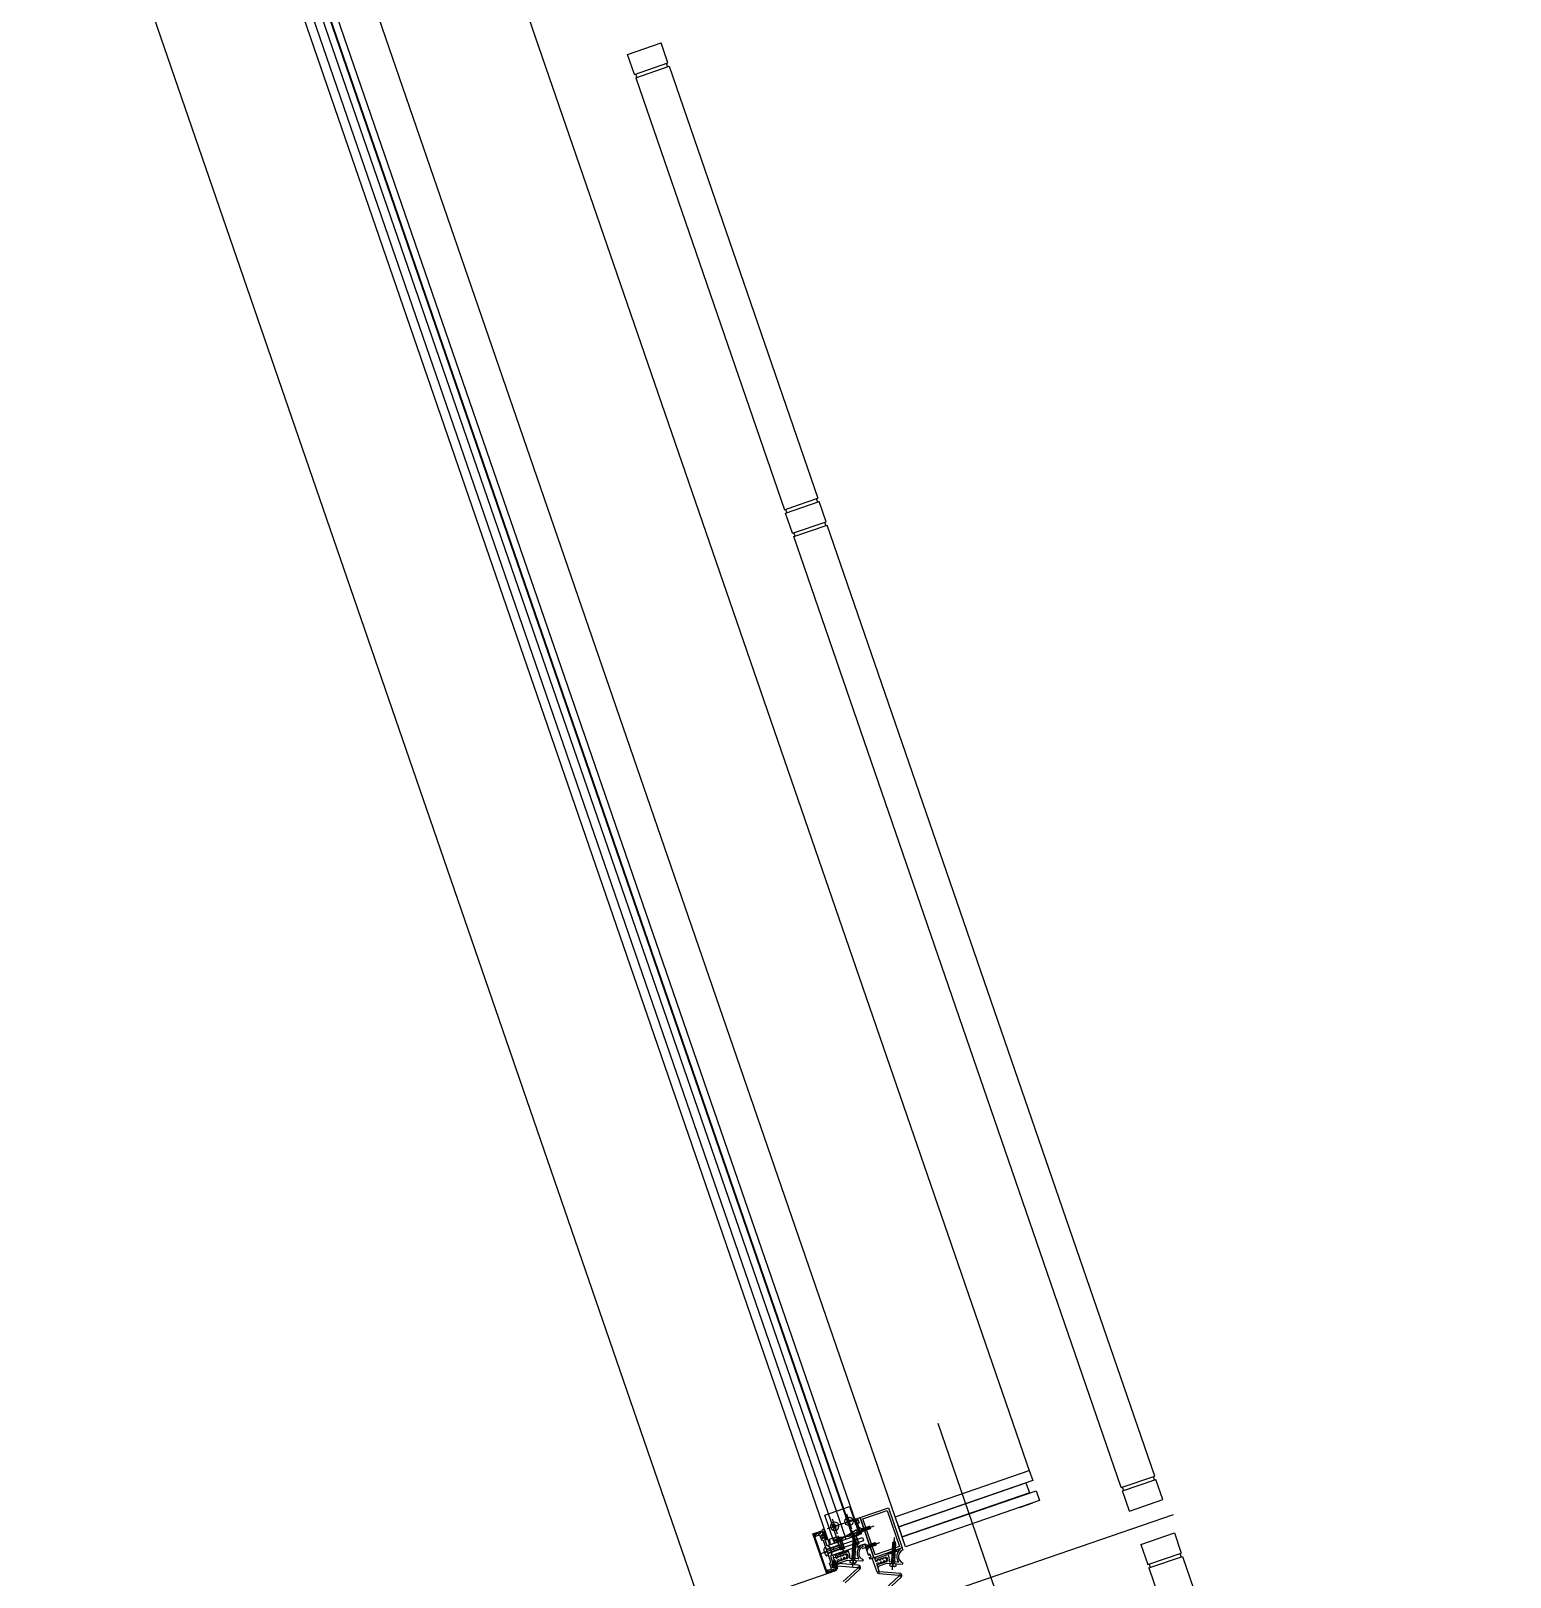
# Model space of a CAD drawing. Extents: x 809487 to 809680, y 818779 to 819225.
# Drawn here: x 809502.419 to 809504.506, y 819162.96 to 819165.143 of the extents above; entities that cross this region are included whole.
import ezdxf

# ---------------------------------------------------------------- set-up
doc = ezdxf.new("R2010")
doc.units = 0
for name, color, linetype in [('Default', 7, 'Continuous'), ('F-RC', 7, 'Continuous'), ('MAJ214__', 7, 'Continuous'), ('MAJ270__', 7, 'Continuous'), ('MAJ292__', 7, 'Continuous'), ('MAJ322__', 7, 'Continuous'), ('MAJ325__', 7, 'Continuous'), ('MAJ520__', 7, 'Continuous'), ('Refence', 7, 'Continuous'), ('WELDING', 7, 'Continuous')]:
    doc.layers.add(name, color=color, linetype=linetype)

# ---------------------------------------------------------------- blocks, each defined once
blk = doc.blocks.new('N10TC16')
at = {"layer": 'Default'}
for p, q in [((-0.005, 0), (0.021, 0)), ((0.0035, 0.0025), (0.0043, -0.0025)), ((0.0055, 0.0025), (0.0063, -0.0025)), ((0.0075, 0.0025), (0.0083, -0.0025)), ((0.0095, 0.0025), (0.0103, -0.0025)), ((0.0115, 0.0025), (0.0123, -0.0025)), ((0.0135, 0.0025), (0.0143, -0.0025))]:
    blk.add_line(p, q, dxfattribs=at)
blk.add_lwpolyline([(0.003, 0.0017), (0, 0.0049), (0, -0.0049), (0.003, -0.0017)], close=True, dxfattribs=at)
for points in [[(0, 0.0008), (0.0014, 0.0008), (0.0014, -0.0008), (0, -0.0008)], [(0.003, -0.0017), (0.0138, -0.0017), (0.016, 0), (0.0138, 0.0017), (0.003, 0.0017)]]:
    blk.add_lwpolyline(points, dxfattribs=at)
blk = doc.blocks.new('M06MC_P')
at = {"layer": 'Default'}
for p, q in [((-0.011, 0), (0.011, 0)), ((0, -0.011), (0, 0.011))]:
    blk.add_line(p, q, dxfattribs=at)
for points in [[(-0.00375, 0.00025), (-0.00375, -0.00025)], [(-0.00125, 0.00075), (-0.00325, 0.00075)], [(-0.00075, 0.00325), (-0.00075, 0.00125)], [(0.00025, 0.00375), (-0.00025, 0.00375)], [(0.00075, 0.00125), (0.00075, 0.00325)], [(0.00325, 0.00075), (0.00125, 0.00075)], [(0.00375, -0.00025), (0.00375, 0.00025)], [(-0.00325, -0.00075), (-0.00125, -0.00075)], [(-0.00075, -0.00125), (-0.00075, -0.00325)], [(-0.00025, -0.00375), (0.00025, -0.00375)], [(0.00075, -0.00325), (0.00075, -0.00125)], [(0.00125, -0.00075), (0.00325, -0.00075)]]:
    blk.add_lwpolyline(points, dxfattribs=at)
blk.add_circle((0, 0), 0.006, dxfattribs=at)
for centre, start, end in [((-0.00325, 0.00025), 90, 180), ((-0.00125, 0.00125), 270, 0), ((-0.00025, 0.00325), 90, 180), ((0.00025, 0.00325), 0, 90), ((0.00125, 0.00125), 180, 270), ((0.00325, 0.00025), 360, 90), ((-0.00325, -0.00025), 180, 270), ((-0.00125, -0.00125), 0, 90), ((-0.00025, -0.00325), 180, 270), ((0.00025, -0.00325), 270, 0), ((0.00125, -0.00125), 90, 180), ((0.00325, -0.00025), 270, 0)]:
    blk.add_arc(centre, 0.0005, start, end, dxfattribs=at)
blk = doc.blocks.new('M06MC16')
at = {"layer": 'Default'}
for p, q in [((-0.005, 0), (0.021, 0)), ((0.003, 0.0025), (0.016, 0.0025)), ((0.0155, -0.003), (0.0155, 0.003)), ((0.003, -0.0025), (0.016, -0.0025))]:
    blk.add_line(p, q, dxfattribs=at)
blk.add_lwpolyline([(0, -0.006), (0.003, -0.003), (0.003, 0.003), (0, 0.006)], close=True, dxfattribs=at)
for points in [[(0, 0.00075), (0.002, 0.00075), (0.002, -0.00075), (0, -0.00075)], [(0.003, -0.003), (0.0155, -0.003), (0.016, -0.0025), (0.016, 0.0025), (0.0155, 0.003), (0.003, 0.003)]]:
    blk.add_lwpolyline(points, dxfattribs=at)
blk = doc.blocks.new('N12TH32')
at = {"layer": 'Default'}
for p, q in [((-0.0089, 0), (0.037, 0)), ((0, 0.0028), (0.001, -0.0028)), ((0.0021, 0.0028), (0.0031, -0.0028)), ((0.0042, 0.0028), (0.0052, -0.0028)), ((0.0063, 0.0028), (0.0073, -0.0028)), ((0.0084, 0.0028), (0.0094, -0.0028)), ((0.0105, 0.0028), (0.0115, -0.0028)), ((0.0126, 0.0028), (0.0136, -0.0028)), ((0.0147, 0.0028), (0.0157, -0.0028)), ((0.0168, 0.0028), (0.0178, -0.0028)), ((0.0189, 0.0028), (0.0199, -0.0028)), ((0.021, 0.0028), (0.022, -0.0028)), ((0.0231, 0.0028), (0.0241, -0.0028)), ((0.0252, 0.0028), (0.0262, -0.0028)), ((0.0273, 0.0028), (0.0283, -0.0028)), ((0.0294, 0.0028), (0.0303, -0.0023))]:
    blk.add_line(p, q, dxfattribs=at)
blk.add_lwpolyline([(-0.0039, 0.0034), (-0.0034, 0.004), (0, 0.004), (0, -0.004), (-0.0034, -0.004), (-0.0039, -0.0034)], close=True, dxfattribs=at)
for points in [[(-0.0034, 0), (0, 0), (-0.0034, 0)], [(0, -0.002), (0.0293, -0.002), (0.032, 0), (0.0293, 0.0021), (0, 0.0021)]]:
    blk.add_lwpolyline(points, dxfattribs=at)
for centre in [(-0.0002, 0.002), (-0.0002, -0.002)]:
    blk.add_arc(centre, 0.00372, 147.7958, 212.2042, dxfattribs=at)
blk = doc.blocks.new('M06MR19')
at = {"layer": 'Default'}
for p, q in [((-0.0092, 0), (0.024, 0)), ((0, 0.0025), (0.019, 0.0025)), ((0.0185, -0.003), (0.0185, 0.003)), ((0, -0.0025), (0.019, -0.0025))]:
    blk.add_line(p, q, dxfattribs=at)
for points in [[(-0.0042, 0.0008), (-0.0022, 0.0008), (-0.0022, -0.0007), (-0.0042, -0.0007)], [(-0.002, 0.006), (0, 0.006), (0, -0.006), (-0.002, -0.006)], [(0, -0.003), (0.0185, -0.003), (0.019, -0.0025), (0.019, 0.0025), (0.0185, 0.003), (0, 0.003)]]:
    blk.add_lwpolyline(points, dxfattribs=at)
for centre, radius, start, end in [((0.0078, 0), 0.012, 152.9643, 207.0357), ((-0.002, 0.005), 0.001, 90, 152.9643), ((-0.002, -0.005), 0.001, 207.0357, 270)]:
    blk.add_arc(centre, radius, start, end, dxfattribs=at)
blk = doc.blocks.new('A$C775818B6')
at = {"layer": 'Default'}
for points in [[(-0.0022, -0.0063), (-0.0022, -0.0018)], [(-0.0019, -0.0015), (-0.0014, -0.0015)], [(-0.0014, -0.0065), (-0.0019, -0.0065)], [(-0.0012, -0.0018), (-0.0012, -0.0025)], [(-0.0012, -0.0055), (-0.0012, -0.0063)], [(-0.0007, -0.003), (-0.0002, -0.003)], [(-0.0002, -0.005), (-0.0007, -0.005)], [(0.0003, -0.0025), (0.0003, -0.0005)], [(0.0003, -0.0075), (0.0003, -0.0055)], [(0.0008, 0), (0.0028, 0)], [(0.0028, -0.008), (0.0008, -0.008)], [(0.0013, -0.0015), (0.0013, -0.0065)], [(0.0023, -0.0065), (0.0023, -0.0015)], [(0.0033, -0.0005), (0.0033, -0.0075)]]:
    blk.add_lwpolyline(points, dxfattribs=at)
for centre, radius, start, end in [((-0.0019, -0.0018), 0.00025, 90.0056, 180.0056), ((-0.0019, -0.0063), 0.00025, 180.0056, 270.0056), ((-0.0014, -0.0018), 0.00025, 0.0056, 90.0056), ((-0.0014, -0.0063), 0.00025, 270.0056, 0.0056), ((-0.0007, -0.0025), 0.0005, 180.0056, 270.0056), ((-0.0007, -0.0055), 0.0005, 90.0056, 180.0056), ((-0.0002, -0.0025), 0.0005, 270.0056, 0.0056), ((-0.0002, -0.0055), 0.0005, 0.0056, 90.0056), ((0.0008, -0.0005), 0.0005, 90, 180.0056), ((0.0008, -0.0075), 0.0005, 180.0056, 270), ((0.0018, -0.0015), 0.0005, 0.0056, 180.0056), ((0.0018, -0.0065), 0.0005, 180.0056, 0.0056), ((0.0028, -0.0005), 0.0005, 0.0043, 90), ((0.0028, -0.0075), 0.0005, 270, 0.0043)]:
    blk.add_arc(centre, radius, start, end, dxfattribs=at)

msp = doc.modelspace()

# ---------------------------------------------------------------- linework, layer by layer
at = {"layer": 'Default'}
msp.add_lwpolyline([(809503.5514, 819163.0118), (809503.5391, 819163.0478), (809503.5741, 819163.0598), (809503.5865, 819163.0239)], dxfattribs=at)
for points in [[(809503.5536, 819163.0083), (809503.5511, 819163.0154), (809503.5864, 819163.0196), (809503.5839, 819163.0267)], [(809503.5527, 819163.008), (809503.5878, 819163.0201), (809503.5865, 819163.0239), (809503.5514, 819163.0118)], [(809503.5692, 819162.9979), (809503.57, 819162.9955), (809503.5556, 819162.9932), (809503.5564, 819162.9908)], [(809503.6437, 819162.9971), (809503.6429, 819162.9994), (809503.6301, 819162.9924), (809503.6292, 819162.9947)]]:
    msp.add_lwpolyline(points, close=True, dxfattribs=at)
at = {"layer": 'F-RC'}
for p, q in [((809503.2608, 819165.11), (809503.308, 819165.1263)), ((809503.2705, 819165.0816), (809503.2608, 819165.11)), ((809503.3178, 819165.0979), (809503.308, 819165.1263)), ((809503.2705, 819165.0816), (809503.3178, 819165.0979)), ((809503.2722, 819165.0769), (809503.3194, 819165.0932)), ((809503.3175, 819165.0925), (809503.3159, 819165.0973)), ((809503.3194, 819165.0932), (809503.5294, 819164.4833)), ((809503.2722, 819165.0769), (809503.4821, 819164.467)), ((809503.274, 819165.0776), (809503.2724, 819165.0823)), ((809503.4821, 819164.467), (809503.5018, 819164.4738)), ((809503.4838, 819164.4623), (809503.531, 819164.4786)), ((809503.5018, 819164.4738), (809503.5294, 819164.4833)), ((809503.5292, 819164.4779), (809503.5275, 819164.4827)), ((809503.5408, 819164.4502), (809503.531, 819164.4786)), ((809503.4935, 819164.4339), (809503.4838, 819164.4623)), ((809503.4857, 819164.463), (809503.484, 819164.4677)), ((809503.4935, 819164.4339), (809503.5408, 819164.4502)), ((809503.4952, 819164.4292), (809503.5424, 819164.4455)), ((809503.4971, 819164.4299), (809503.4954, 819164.4346)), ((809503.5405, 819164.4448), (809503.5389, 819164.4496)), ((809504.0047, 819163.1029), (809503.5424, 819164.4455)), ((809503.9575, 819163.0866), (809503.4952, 819164.4292)), ((809503.9575, 819163.0866), (809504.0047, 819163.1029)), ((809504.0045, 819163.0975), (809504.0029, 819163.1022)), ((809503.9591, 819163.0819), (809504.0064, 819163.0981)), ((809503.9689, 819163.0535), (809503.9591, 819163.0819)), ((809503.961, 819163.0825), (809503.9594, 819163.0872)), ((809504.0161, 819163.0698), (809504.0064, 819163.0981)), ((809503.9689, 819163.0535), (809504.0161, 819163.0698)), ((809503.9851, 819163.0062), (809504.0324, 819163.0225)), ((809504.0324, 819163.0225), (809504.0422, 819162.9941)), ((809503.9851, 819163.0062), (809503.9949, 819162.9779)), ((809503.9949, 819162.9779), (809504.0422, 819162.9941)), ((809503.9965, 819162.9731), (809504.0438, 819162.9894)), ((809504.0403, 819162.9935), (809504.0419, 819162.9888)), ((809504.0438, 819162.9894), (809504.5061, 819161.6468)), ((809503.9965, 819162.9731), (809504.4588, 819161.6305)), ((809503.9968, 819162.9785), (809503.9984, 819162.9738))]:
    msp.add_line(p, q, dxfattribs=at)
at = {"layer": 'MAJ214__'}
for p, q in [((809503.6531, 819163.0029), (809502.7025, 819165.7639)), ((809503.5579, 819163.0098), (809502.6219, 819165.7282)), ((809503.5693, 819163.0137), (809502.6332, 819165.7321)), ((809503.5787, 819163.017), (809502.6427, 819165.7353)), ((809503.5794, 819163.0172), (809502.6434, 819165.7356))]:
    msp.add_line(p, q, dxfattribs=at)
at = {"layer": 'MAJ270__'}
for p, q in [((809503.8706, 819162.6785), (809503.6989, 819163.1771)), ((809504.0306, 819163.0483), (809503.4907, 819162.8624))]:
    msp.add_line(p, q, dxfattribs=at)
at = {"layer": 'MAJ292__'}
for p, q in [((809503.8287, 819163.1074), (809502.8916, 819165.829)), ((809503.5463, 819163.0058), (809502.6103, 819165.7242)), ((809503.5889, 819163.0205), (809502.6529, 819165.7388)), ((809503.3694, 819162.9053), (809502.4188, 819165.6662)), ((809503.8422, 819163.0681), (809503.6531, 819163.0029)), ((809503.8139, 819163.0583), (809503.8328, 819163.0648)), ((809503.5432, 819162.9651), (809503.3694, 819162.9053))]:
    msp.add_line(p, q, dxfattribs=at)
for points in [[(809503.6434, 819163.0313), (809503.6385, 819163.0455), (809503.8276, 819163.1106), (809503.8325, 819163.0964)], [(809503.6482, 819163.0171), (809503.6434, 819163.0313), (809503.823, 819163.0932), (809503.8279, 819163.079)], [(809503.6531, 819163.0029), (809503.6482, 819163.0171), (809503.8373, 819163.0822), (809503.8422, 819163.0681)]]:
    msp.add_lwpolyline(points, close=True, dxfattribs=at)
at = {"layer": 'MAJ322__'}
for points in [[(809503.5889, 819163.0443), (809503.6289, 819163.0581), (809503.6484, 819163.0013), (809503.6085, 819162.9876)], [(809503.5928, 819163.0424), (809503.627, 819163.0542), (809503.6446, 819163.0032), (809503.6103, 819162.9914)], [(809503.5508, 819163.0021), (809503.5922, 819163.0163), (809503.5938, 819163.0116), (809503.5524, 819162.9974)]]:
    msp.add_lwpolyline(points, close=True, dxfattribs=at)
for points in [[(809503.6009, 819162.9911), (809503.5955, 819163.0069), (809503.5491, 819162.9909), (809503.5484, 819162.9928), (809503.5491, 819162.9941), (809503.5461, 819163.0026), (809503.5449, 819163.0032), (809503.5442, 819163.0051), (809503.5906, 819163.0211), (809503.5851, 819163.0369)], [(809503.5833, 819163.0423), (809503.5889, 819163.0443), (809503.6085, 819162.9876), (809503.6028, 819162.9856), (809503.6021, 819162.9877)], [(809503.584, 819163.0402), (809503.5833, 819163.0423)], [(809503.5848, 819163.0402), (809503.5843, 819163.0401)], [(809503.5848, 819163.041), (809503.5849, 819163.0405)], [(809503.5856, 819163.0418), (809503.5851, 819163.0417)], [(809503.5853, 819163.0372), (809503.5858, 819163.0374)], [(809503.5861, 819163.0372), (809503.5862, 819163.0368)], [(809503.5877, 819163.0373), (809503.5862, 819163.0415)], [(809503.5869, 819163.0365), (809503.5874, 819163.0366)], [(809503.5487, 819162.9693), (809503.5502, 819162.9686), (809503.5517, 819162.9691), (809503.5516, 819162.9694), (809503.5539, 819162.9702), (809503.5543, 819162.9689), (809503.5418, 819162.9646), (809503.5222, 819163.0213), (809503.5348, 819163.0257), (809503.5352, 819163.0244), (809503.5329, 819163.0236), (809503.5328, 819163.0239), (809503.5313, 819163.0234), (809503.5306, 819163.0219)], [(809503.5262, 819163.0204), (809503.5247, 819163.0211), (809503.5235, 819163.0207), (809503.5424, 819162.9659)], [(809503.5258, 819163.0192), (809503.5281, 819163.0217)], [(809503.5316, 819163.0196), (809503.5267, 819163.0179)], [(809503.528, 819163.0216), (809503.5271, 819163.0206)], [(809503.5295, 819163.0215), (809503.529, 819163.0218)], [(809503.5291, 819163.0219), (809503.5308, 819163.021), (809503.5336, 819163.022), (809503.5331, 819163.0235), (809503.5353, 819163.0242), (809503.5369, 819163.0195), (809503.5369, 819163.0195)], [(809503.5347, 819163.0121), (809503.5322, 819163.0193)], [(809503.5343, 819163.0194), (809503.5359, 819163.0147)], [(809503.5351, 819163.0202), (809503.5346, 819163.02)], [(809503.5365, 819163.0122), (809503.5353, 819163.0118)], [(809503.536, 819163.0192), (809503.5357, 819163.0199)], [(809503.5368, 819163.0192), (809503.5363, 819163.019)], [(809503.5366, 819163.0143), (809503.537, 819163.0145)], [(809503.5374, 819163.0151), (809503.5371, 819163.0158)], [(809503.5477, 819162.9812), (809503.5371, 819163.0119)], [(809503.5373, 819163.0162), (809503.5377, 819163.0163)], [(809503.5381, 819163.0162), (809503.542, 819163.0049)], [(809503.5426, 819163.0045), (809503.5442, 819163.0051), (809503.5449, 819163.0032), (809503.5461, 819163.0026), (809503.5491, 819162.9941), (809503.5484, 819162.9928), (809503.5491, 819162.9909), (809503.5475, 819162.9904)], [(809503.5472, 819162.9897), (809503.5511, 819162.9784)], [(809503.5535, 819162.9912), (809503.5545, 819162.9882)], [(809503.5551, 819162.9922), (809503.5537, 819162.9917)], [(809503.555, 819162.9879), (809503.5682, 819162.9925)], [(809503.5559, 819162.9911), (809503.5556, 819162.9919)], [(809503.57, 819162.9955), (809503.5564, 819162.9908)], [(809503.57, 819162.9969), (809503.5703, 819162.996)], [(809503.5717, 819162.9979), (809503.5702, 819162.9974)], [(809503.5744, 819162.9912), (809503.5721, 819162.9976)], [(809503.5722, 819162.9905), (809503.5722, 819162.9905)], [(809503.5935, 819163.0031), (809503.5925, 819163.0059), (809503.5895, 819163.0048), (809503.5897, 819163.0044)], [(809503.6017, 819162.9911), (809503.6012, 819162.9909)], [(809503.6017, 819162.9918), (809503.6019, 819162.9914)], [(809503.6025, 819162.9926), (809503.602, 819162.9925)], [(809503.6046, 819162.9881), (809503.6031, 819162.9923)], [(809503.626, 819162.991), (809503.6124, 819162.9863)], [(809503.6259, 819162.9923), (809503.6262, 819162.9915)], [(809503.6276, 819162.9933), (809503.6262, 819162.9928)], [(809503.6303, 819162.9867), (809503.6281, 819162.9931)], [(809503.6494, 819162.9986), (809503.6485, 819163.0014), (809503.6455, 819163.0003), (809503.6456, 819162.9999)], [(809503.5424, 819162.9659), (809503.5436, 819162.9663), (809503.5443, 819162.9678)], [(809503.5432, 819162.9701), (809503.5481, 819162.9717)], [(809503.5467, 819162.968), (809503.5433, 819162.9685)], [(809503.5452, 819162.9682), (809503.5465, 819162.9679)], [(809503.5484, 819162.9724), (809503.5459, 819162.9795)], [(809503.5462, 819162.9802), (809503.5474, 819162.9806)], [(809503.5474, 819162.9684), (809503.5476, 819162.9689)], [(809503.5522, 819162.9751), (809503.5538, 819162.9703), (809503.5517, 819162.9696), (809503.5512, 819162.9711), (809503.5483, 819162.9701), (809503.5475, 819162.9684)], [(809503.5485, 819162.9783), (809503.5501, 819162.9736)], [(809503.5492, 819162.9791), (809503.5488, 819162.9789)], [(809503.5501, 819162.9781), (809503.5499, 819162.9788)], [(809503.5509, 819162.9781), (809503.5504, 819162.9779)], [(809503.5507, 819162.9733), (809503.5512, 819162.9734)], [(809503.5515, 819162.9741), (809503.5513, 819162.9748)], [(809503.5514, 819162.9751), (809503.5519, 819162.9753)], [(809503.5522, 819162.9751), (809503.5522, 819162.9751)], [(809503.5568, 819162.9814), (809503.5576, 819162.9792)], [(809503.5702, 819162.9865), (809503.5571, 819162.9819)], [(809503.5581, 819162.9789), (809503.5595, 819162.9794)], [(809503.5598, 819162.9799), (809503.5597, 819162.98)], [(809503.56, 819162.9805), (809503.5709, 819162.9843)], [(809503.5711, 819162.9843), (809503.5921, 819162.9832)], [(809503.5862, 819162.9858), (809503.5749, 819162.9864)], [(809503.5933, 819162.9847), (809503.5932, 819162.9849)], [(809503.6022, 819162.9881), (809503.6027, 819162.9882)], [(809503.603, 819162.9881), (809503.6032, 819162.9876)], [(809503.6038, 819162.9873), (809503.6043, 819162.9874)], [(809503.6094, 819162.9867), (809503.6105, 819162.9836)], [(809503.6111, 819162.9876), (809503.6097, 819162.9871)], [(809503.6109, 819162.9834), (809503.6241, 819162.9879)], [(809503.6119, 819162.9865), (809503.6116, 819162.9874)], [(809503.6128, 819162.9769), (809503.6136, 819162.9746)], [(809503.6262, 819162.9819), (809503.613, 819162.9774)], [(809503.614, 819162.9744), (809503.6155, 819162.9749)], [(809503.6157, 819162.9754), (809503.6157, 819162.9755)], [(809503.6159, 819162.976), (809503.6268, 819162.9797)], [(809503.6271, 819162.9798), (809503.6481, 819162.9786)], [(809503.6281, 819162.986), (809503.6282, 819162.9859)], [(809503.6422, 819162.9812), (809503.6309, 819162.9819)], [(809503.6492, 819162.9802), (809503.6492, 819162.9804)]]:
    msp.add_lwpolyline(points, dxfattribs=at)
for centre, radius, start, end in [((809503.5842, 819163.0403), 0.00025, 198.9998, 288.9998), ((809503.5853, 819163.0412), 0.0005, 108.9998, 198.9998), ((809503.5847, 819163.0405), 0.00025, 288.9998, 18.9998), ((809503.5854, 819163.037), 0.00025, 108.9998, 198.9998), ((809503.5857, 819163.0413), 0.0005, 18.9998, 108.9998), ((809503.5858, 819163.0372), 0.00025, 18.9998, 108.9998), ((809503.5867, 819163.0369), 0.0005, 198.9998, 288.9998), ((809503.5872, 819163.0371), 0.0005, 288.9998, 18.9998), ((809503.5264, 819163.0186), 0.0008, 137.0791, 289.0066), ((809503.5265, 819163.0211), 0.0008, 244.0066, 319.0066), ((809503.5286, 819163.0211), 0.0008, 64.0066, 139.0066), ((809503.5287, 819163.0211), 0.0008, 64.0066, 137.0791), ((809503.5299, 819163.0223), 0.0008, 244.0066, 334.0066), ((809503.5318, 819163.0191), 0.0005, 19.0069, 109.0066), ((809503.5348, 819163.0195), 0.0005, 109.0069, 199.0069), ((809503.5352, 819163.0123), 0.0005, 199.0069, 289.0069), ((809503.5353, 819163.0197), 0.0005, 19.0069, 109.0069), ((809503.5364, 819163.0148), 0.0005, 199.0069, 289.0069), ((809503.5362, 819163.0192), 0.00025, 199.0069, 289.0069), ((809503.5366, 819163.0117), 0.0005, 19.0066, 109.0069), ((809503.5367, 819163.0194), 0.00025, 289.0069, 19.0069), ((809503.5369, 819163.015), 0.0005, 289.0069, 19.0069), ((809503.5373, 819163.0159), 0.00025, 109.0069, 199.0069), ((809503.5378, 819163.0161), 0.00025, 19.669, 109.0069), ((809503.5424, 819163.005), 0.0005, 199.0066, 289.0066), ((809503.5476, 819162.9899), 0.0005, 109.0066, 199.0066), ((809503.5538, 819162.9913), 0.000381, 109, 199), ((809503.5553, 819162.9918), 0.000381, 19, 109), ((809503.5563, 819162.9912), 0.000381, 199, 289), ((809503.5692, 819162.9895), 0.00315, 19, 109), ((809503.5703, 819162.997), 0.000381, 109, 199), ((809503.5699, 819162.9959), 0.000381, 289, 19), ((809503.5692, 819162.9894), 0.00315, 289, 19), ((809503.5718, 819162.9975), 0.000381, 19, 109), ((809503.5692, 819162.9894), 0.00544, 338.2846, 19), ((809503.5966, 819162.994), 0.012, 127.0491, 215.6022), ((809503.5966, 819162.994), 0.00972, 109, 249.2439), ((809503.5889, 819163.0042), 0.000787, 307.0491, 19), ((809503.6012, 819162.9911), 0.00025, 199.0002, 289.0002), ((809503.6022, 819162.992), 0.0005, 109.0002, 199.0002), ((809503.6016, 819162.9913), 0.00025, 289.0002, 19.0002), ((809503.6027, 819162.9922), 0.0005, 19.0002, 109.0002), ((809503.6263, 819162.9925), 0.000381, 109, 199), ((809503.6259, 819162.9914), 0.000381, 289, 19), ((809503.6277, 819162.993), 0.000381, 19, 109), ((809503.6526, 819162.9894), 0.012, 127.0491, 215.6022), ((809503.6526, 819162.9894), 0.00972, 109, 249.2439), ((809503.6449, 819162.9996), 0.000787, 307.0491, 19), ((809503.5434, 819162.9693), 0.0008, 109.0066, 260.9341), ((809503.545, 819162.9674), 0.0008, 79.0066, 154.0066), ((809503.5464, 819162.9797), 0.0005, 109.0063, 199.0063), ((809503.5467, 819162.9687), 0.0008, 259.0066, 334.0066), ((809503.5468, 819162.9688), 0.0008, 260.9341, 334.0066), ((809503.5472, 819162.981), 0.0005, 289.0063, 19.0066), ((809503.5484, 819162.9686), 0.0008, 64.0066, 154.0066), ((809503.5479, 819162.9722), 0.0005, 289.0066, 19.0063), ((809503.5489, 819162.9785), 0.0005, 109, 199), ((809503.5494, 819162.9786), 0.0005, 19, 109), ((809503.5504, 819162.9782), 0.00025, 199, 289), ((809503.5506, 819162.9737), 0.0005, 199, 289), ((809503.5508, 819162.9783), 0.00025, 289, 18.3379), ((809503.5515, 819162.9749), 0.00025, 109, 199), ((809503.551, 819162.9739), 0.0005, 289, 19), ((809503.552, 819162.975), 0.00025, 19, 109), ((809503.5549, 819162.9883), 0.000381, 199, 289), ((809503.5572, 819162.9816), 0.000381, 109, 199), ((809503.558, 819162.9793), 0.000381, 199, 289), ((809503.5594, 819162.9798), 0.000381, 289, 19), ((809503.5601, 819162.9801), 0.000381, 109, 199), ((809503.5711, 819162.9835), 0.000787, 90.9451, 109), ((809503.575, 819162.9871), 0.000762, 158.2846, 266.9164), ((809503.5863, 819162.9865), 0.000762, 266.9164, 35.6022), ((809503.5922, 819162.9843), 0.00114, 266.9164, 19), ((809503.6023, 819162.9878), 0.00025, 109.0002, 199.0002), ((809503.6028, 819162.988), 0.00025, 19.0002, 109.0002), ((809503.6036, 819162.9878), 0.0005, 199.0002, 289.0002), ((809503.6041, 819162.9879), 0.0005, 289.0002, 19.0002), ((809503.6098, 819162.9868), 0.000381, 109, 199), ((809503.6108, 819162.9838), 0.000381, 199, 289), ((809503.6112, 819162.9873), 0.000381, 19, 109), ((809503.6122, 819162.9867), 0.000381, 199, 289), ((809503.6131, 819162.977), 0.000381, 109, 199), ((809503.6139, 819162.9748), 0.000381, 199, 289), ((809503.6154, 819162.9752), 0.000381, 289, 19), ((809503.616, 819162.9756), 0.000381, 109, 199), ((809503.6252, 819162.985), 0.00315, 19, 109), ((809503.6252, 819162.9849), 0.00315, 289, 19), ((809503.6271, 819162.979), 0.000787, 90.9451, 109), ((809503.6252, 819162.9849), 0.00544, 338.2846, 19), ((809503.6309, 819162.9826), 0.000762, 158.2846, 266.9164), ((809503.6422, 819162.982), 0.000762, 266.9164, 35.6022), ((809503.6482, 819162.9798), 0.00114, 266.9164, 19)]:
    msp.add_arc(centre, radius, start, end, dxfattribs=at)
at = {"layer": 'MAJ325__'}
msp.add_line((809503.5548, 819162.9705), (809503.5553, 819162.9692), dxfattribs=at)
at = {"layer": 'Refence'}
for p, q in [((809503.5459, 819163.0136), (809503.5529, 819163.0161)), ((809503.5529, 819163.0161), (809503.553, 819163.016)), ((809503.5554, 819163.009), (809503.5464, 819163.0059)), ((809503.5554, 819163.0091), (809503.5554, 819163.009)), ((809503.5577, 819162.9893), (809503.5591, 819162.9898)), ((809503.5581, 819162.9879), (809503.5577, 819162.9893)), ((809503.5591, 819162.9898), (809503.5606, 819162.9888)), ((809503.5606, 819162.9888), (809503.5621, 819162.9893)), ((809503.5616, 819162.9907), (809503.5631, 819162.9912)), ((809503.5621, 819162.9893), (809503.5616, 819162.9907)), ((809503.5631, 819162.9912), (809503.5646, 819162.9902)), ((809503.5646, 819162.9902), (809503.5661, 819162.9907)), ((809503.5656, 819162.9921), (809503.567, 819162.9926)), ((809503.5661, 819162.9907), (809503.5656, 819162.9921)), ((809503.567, 819162.9926), (809503.5706, 819162.9905)), ((809503.5706, 819162.9905), (809503.5689, 819162.9864)), ((809503.5514, 819162.9875), (809503.5544, 819162.9885)), ((809503.5545, 819162.9783), (809503.5514, 819162.9875)), ((809503.5544, 819162.9885), (809503.555, 819162.9868)), ((809503.5545, 819162.9783), (809503.5545, 819162.9783)), ((809503.555, 819162.9868), (809503.5581, 819162.9879)), ((809503.5592, 819162.9849), (809503.556, 819162.9838)), ((809503.556, 819162.9838), (809503.5572, 819162.9803)), ((809503.5573, 819162.9761), (809503.5853, 819162.9737)), ((809503.5866, 819162.9768), (809503.5586, 819162.9792)), ((809503.5598, 819162.9833), (809503.5592, 819162.9849)), ((809503.5598, 819162.9833), (809503.561, 819162.9837)), ((809503.5617, 819162.9858), (809503.561, 819162.9837)), ((809503.5631, 819162.9863), (809503.5617, 819162.9858)), ((809503.5637, 819162.9846), (809503.5631, 819162.9863)), ((809503.5637, 819162.9846), (809503.5649, 819162.985)), ((809503.5656, 819162.9872), (809503.5649, 819162.985)), ((809503.5856, 819162.973), (809503.565, 819162.9538)), ((809503.5671, 819162.9877), (809503.5656, 819162.9872)), ((809503.5677, 819162.986), (809503.5671, 819162.9877)), ((809503.5677, 819162.986), (809503.5689, 819162.9864)), ((809503.5679, 819162.9521), (809503.5885, 819162.9713)), ((809503.6059, 819162.9871), (809503.6089, 819162.9881)), ((809503.6128, 819162.9672), (809503.6059, 819162.9871)), ((809503.6089, 819162.9881), (809503.6109, 819162.9823)), ((809503.6092, 819162.9874), (809503.6089, 819162.9881)), ((809503.6109, 819162.9823), (809503.6141, 819162.9834)), ((809503.6151, 819162.9804), (809503.612, 819162.9793)), ((809503.612, 819162.9793), (809503.6154, 819162.9692)), ((809503.6136, 819162.9848), (809503.615, 819162.9853)), ((809503.6141, 819162.9834), (809503.6136, 819162.9848)), ((809503.615, 819162.9853), (809503.6166, 819162.9843)), ((809503.6157, 819162.9787), (809503.6151, 819162.9804)), ((809503.6157, 819162.9787), (809503.6169, 819162.9791)), ((809503.6166, 819162.9843), (809503.6181, 819162.9848)), ((809503.6168, 819162.9681), (809503.6449, 819162.9657)), ((809503.6176, 819162.9813), (809503.6169, 819162.9791)), ((809503.6176, 819162.9862), (809503.619, 819162.9867)), ((809503.6181, 819162.9848), (809503.6176, 819162.9862)), ((809503.6191, 819162.9818), (809503.6176, 819162.9813)), ((809503.619, 819162.9867), (809503.6205, 819162.9856)), ((809503.6197, 819162.9801), (809503.6191, 819162.9818)), ((809503.6197, 819162.9801), (809503.6209, 819162.9805)), ((809503.6205, 819162.9856), (809503.622, 819162.9861)), ((809503.6216, 819162.9826), (809503.6209, 819162.9805)), ((809503.6216, 819162.9875), (809503.623, 819162.988)), ((809503.622, 819162.9861), (809503.6216, 819162.9875)), ((809503.6231, 819162.9831), (809503.6216, 819162.9826)), ((809503.623, 819162.988), (809503.6265, 819162.986)), ((809503.6236, 819162.9815), (809503.6231, 819162.9831)), ((809503.6236, 819162.9815), (809503.6248, 819162.9819)), ((809503.6265, 819162.986), (809503.6248, 819162.9819)), ((809503.6128, 819162.9672), (809503.6128, 819162.9672)), ((809503.6436, 819162.9626), (809503.6155, 819162.965)), ((809503.6232, 819162.9427), (809503.6438, 819162.9618)), ((809503.6467, 819162.9602), (809503.6261, 819162.941))]:
    msp.add_line(p, q, dxfattribs=at)
for points in [[(809503.5361, 819163.015), (809503.5346, 819163.0193)], [(809503.5355, 819163.0236), (809503.5348, 819163.0257)], [(809503.5348, 819163.0196), (809503.5352, 819163.0198)], [(809503.5371, 819163.0289), (809503.5386, 819163.0246), (809503.5355, 819163.0236)], [(809503.5355, 819163.0196), (809503.5358, 819163.0189)], [(809503.5372, 819163.0194), (809503.5358, 819163.0234)], [(809503.536, 819163.0237), (809503.5383, 819163.0246)], [(809503.5364, 819163.0186), (809503.5369, 819163.0188)], [(809503.5369, 819163.0151), (809503.5364, 819163.0149)], [(809503.5368, 819163.0161), (809503.537, 819163.0154)], [(809503.5375, 819163.0169), (809503.5371, 819163.0167)], [(809503.5396, 819163.0126), (809503.5382, 819163.0166)], [(809503.5387, 819163.0244), (809503.5424, 819163.0135)], [(809503.5423, 819163.0132), (809503.5399, 819163.0124)], [(809503.5501, 819162.9913), (809503.5556, 819162.9932)], [(809503.5535, 819162.9912), (809503.5545, 819162.9882), (809503.5515, 819162.9871)], [(809503.5551, 819162.9922), (809503.5537, 819162.9917)], [(809503.5556, 819162.9932), (809503.5564, 819162.9908)], [(809503.5559, 819162.9911), (809503.5556, 819162.9919)], [(809503.5488, 819162.9781), (809503.5503, 819162.9738)], [(809503.5494, 819162.9785), (809503.549, 819162.9784)], [(809503.5497, 819162.9785), (809503.5512, 819162.9742)], [(809503.55, 819162.9777), (809503.5497, 819162.9784)], [(809503.5503, 819162.9789), (809503.5499, 819162.9788)], [(809503.55, 819162.9822), (809503.5514, 819162.9782)], [(809503.5525, 819162.9833), (809503.5502, 819162.9825)], [(809503.5511, 819162.9775), (809503.5506, 819162.9774)], [(809503.5506, 819162.9737), (809503.5511, 819162.9738)], [(809503.5509, 819162.9781), (809503.5507, 819162.9788)], [(809503.5509, 819162.9826), (809503.5523, 819162.9786)], [(809503.5512, 819162.9741), (809503.551, 819162.9748)], [(809503.5537, 819162.9838), (809503.5511, 819162.9829)], [(809503.5513, 819162.9755), (809503.5518, 819162.9756)], [(809503.552, 819162.9779), (809503.5515, 819162.9778)], [(809503.5515, 819162.9741), (809503.552, 819162.9742)], [(809503.5521, 819162.9745), (809503.5519, 819162.9752)], [(809503.5522, 819162.9759), (809503.5527, 819162.976)], [(809503.5524, 819162.9753), (809503.5538, 819162.9713)], [(809503.5566, 819162.9723), (809503.5529, 819162.9832)], [(809503.5533, 819162.9757), (809503.5547, 819162.9717)], [(809503.5577, 819162.9728), (809503.557, 819162.9749), (809503.5557, 819162.975), (809503.5567, 819162.9759), (809503.5565, 819162.9763), (809503.5552, 819162.9764), (809503.5562, 819162.9773), (809503.556, 819162.9777), (809503.5547, 819162.9778), (809503.5557, 819162.9787), (809503.5556, 819162.9792), (809503.5542, 819162.9792), (809503.5552, 819162.9801), (809503.5551, 819162.9806), (809503.5537, 819162.9806), (809503.5547, 819162.9815), (809503.554, 819162.9837)], [(809503.5541, 819162.9712), (809503.5565, 819162.972)], [(809503.555, 819162.9716), (809503.5576, 819162.9725)]]:
    msp.add_lwpolyline(points, dxfattribs=at)
for points in [[(809503.538, 819163.0233), (809503.5413, 819163.0138), (809503.5403, 819163.0135), (809503.5371, 819163.023)], [(809503.5554, 819162.9728), (809503.5521, 819162.9822), (809503.5512, 819162.9819), (809503.5544, 819162.9724)]]:
    msp.add_lwpolyline(points, close=True, dxfattribs=at)
for centre, radius, start, end in [((809503.5348, 819163.0194), 0.00025, 109, 199), ((809503.528, 819163.0329), 0.0099, 313.3339, 336.769), ((809503.5353, 819163.0195), 0.00025, 19, 109), ((809503.5361, 819163.0235), 0.00025, 109, 199), ((809503.5363, 819163.0191), 0.0005, 199, 289), ((809503.5363, 819163.0151), 0.00025, 199, 289), ((809503.5372, 819163.0162), 0.0005, 109, 199), ((809503.5367, 819163.0192), 0.0005, 289, 19), ((809503.5368, 819163.0153), 0.00025, 289, 19), ((809503.5377, 819163.0164), 0.0005, 19, 109), ((809503.5384, 819163.0243), 0.00025, 19, 109), ((809503.5398, 819163.0126), 0.00025, 199, 289), ((809503.5422, 819163.0134), 0.00025, 289, 19), ((809503.5324, 819163.0088), 0.0143, 348.041, 19.6223), ((809503.5454, 819162.9874), 0.00611, 357.5662, 39.4588), ((809503.5538, 819162.9913), 0.000381, 109, 199), ((809503.5553, 819162.9918), 0.000381, 19, 109), ((809503.5563, 819162.9912), 0.000381, 199, 289.359), ((809503.549, 819162.9781), 0.00025, 109, 199), ((809503.5495, 819162.9783), 0.00025, 19, 109), ((809503.5499, 819162.9786), 0.00025, 109.0063, 199.0063), ((809503.5503, 819162.9823), 0.00025, 109, 199), ((809503.5505, 819162.9778), 0.0005, 199, 289), ((809503.5504, 819162.9787), 0.00025, 19.0063, 109.0063), ((809503.5505, 819162.9739), 0.00025, 199, 289), ((809503.5512, 819162.9827), 0.00025, 109.0063, 199.0063), ((809503.5514, 819162.9782), 0.0005, 199.0063, 289.0063), ((809503.5514, 819162.975), 0.0005, 109, 199), ((809503.5509, 819162.978), 0.0005, 289, 19), ((809503.551, 819162.9741), 0.00025, 289, 19), ((809503.5514, 819162.9743), 0.00025, 199.0063, 289.0063), ((809503.5523, 819162.9754), 0.0005, 109.0063, 199.0063), ((809503.5519, 819162.9752), 0.0005, 19, 109), ((809503.5518, 819162.9784), 0.0005, 289.0063, 19.0063), ((809503.5519, 819162.9745), 0.00025, 289.0063, 19.0063), ((809503.5526, 819162.9831), 0.00025, 19, 109), ((809503.5528, 819162.9756), 0.0005, 19.0063, 109.0063), ((809503.5538, 819162.9836), 0.00025, 19.0063, 109.0063), ((809503.554, 819162.9714), 0.00025, 199, 289), ((809503.5575, 819162.9793), 0.00318, 199, 265.0937), ((809503.5549, 819162.9718), 0.00025, 199.0063, 289.0063), ((809503.5575, 819162.9793), 0.00102, 109, 355.0937), ((809503.5564, 819162.9722), 0.00025, 289, 19), ((809503.5575, 819162.9727), 0.00025, 289.0063, 19.0063), ((809503.5864, 819162.9737), 0.00102, 222.9063, 175.0937), ((809503.5864, 819162.9737), 0.00318, 312.9063, 85.0937), ((809503.6158, 819162.9682), 0.00102, 109, 355.0937), ((809503.6158, 819162.9682), 0.00318, 199, 265.0937), ((809503.6446, 819162.9625), 0.00102, 222.9063, 175.0937), ((809503.6446, 819162.9625), 0.00317, 312.9063, 85.0937)]:
    msp.add_arc(centre, radius, start, end, dxfattribs=at)
msp.add_ellipse((809503.5553, 819163.0129), major_axis=(-0.00408, -0.00141), ratio=0.87186, dxfattribs=at)
msp.add_ellipse((809503.5552, 819163.0129), major_axis=(-0.00408, -0.00141), ratio=0.87186, start_param=4.968702, end_param=7.597669, dxfattribs=at)
at = {"layer": 'WELDING'}
msp.add_line((809503.5567, 819162.9721), (809503.5536, 819162.971), dxfattribs=at)

# ---------------------------------------------------------------- block references
at = {"layer": 'Default', "yscale": -1.0000000000000004, "rotation": -71.00000140061101}
for name, p in [('M06MC_P', (809503.553, 819163.0319)), ('M06MC16', (809503.559, 819163.0144))]:
    msp.add_blockref(name, p, dxfattribs=at)
at = {"layer": 'Default', "rotation": -71.00000140061101}
for name, p in [('M06MC_P', (809503.5733, 819163.0389)), ('M06MC16', (809503.5794, 819163.0214))]:
    msp.add_blockref(name, p, dxfattribs=at)
at = {"layer": 'MAJ520__'}
for name, p, rotation in [('N10TC16', (809503.589, 819163.0257), 18.999998599388995), ('N12TH32', (809503.5793, 819162.9839), 86.53266562584572), ('N12TH32', (809503.6353, 819162.9793), 86.53266562584572), ('M06MR19', (809503.5424, 819162.9965), 19.006606334681837)]:
    msp.add_blockref(name, p, dxfattribs=dict(at, rotation=rotation))
at = {"layer": 'MAJ520__', "yscale": -1.0000000000000004, "rotation": 18.999998599388988}
msp.add_blockref('N10TC16', (809503.5971, 819163.0023), dxfattribs=at)
at = {"layer": 'Refence', "yscale": -1.0000000000000004, "rotation": -160.9945697743742}
msp.add_blockref('A$C775818B6', (809503.5833, 819163.0424), dxfattribs=at)

doc.saveas('drawing.dxf')
